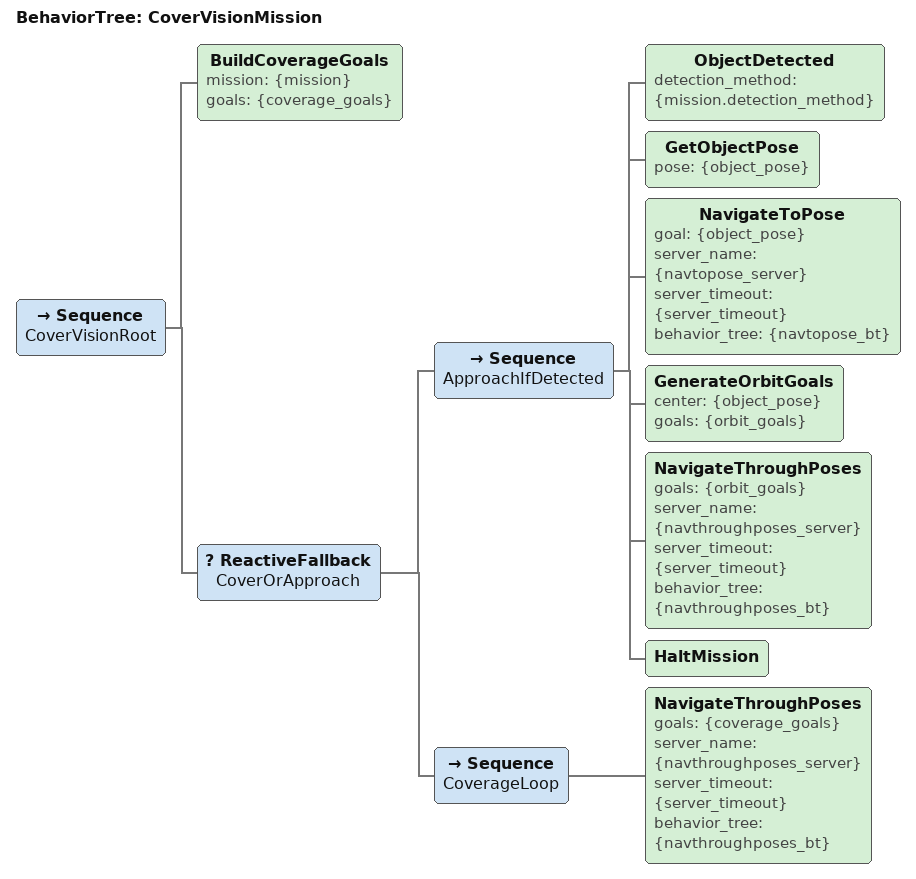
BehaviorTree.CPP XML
<?xml version="1.0" encoding="UTF-8"?>
<root BTCPP_format="3">
  <BehaviorTree ID="CoverVisionMission">
    <Sequence name="CoverVisionRoot">
      <BuildCoverageGoals mission="{mission}" goals="{coverage_goals}"/>
      <ReactiveFallback name="CoverOrApproach">
        <Sequence name="ApproachIfDetected">
          <ObjectDetected detection_method="{mission.detection_method}"/>
          <GetObjectPose pose="{object_pose}"/>
          <NavigateToPose goal="{object_pose}"
                          server_name="{navtopose_server}"
                          server_timeout="{server_timeout}"
                          behavior_tree="{navtopose_bt}"/>
          <GenerateOrbitGoals center="{object_pose}" goals="{orbit_goals}"/>
          <NavigateThroughPoses goals="{orbit_goals}"
                                server_name="{navthroughposes_server}"
                                server_timeout="{server_timeout}"
                                behavior_tree="{navthroughposes_bt}"/>
          <HaltMission/>
        </Sequence>
        <Sequence name="CoverageLoop">
          <NavigateThroughPoses goals="{coverage_goals}"
                                server_name="{navthroughposes_server}"
                                server_timeout="{server_timeout}"
                                behavior_tree="{navthroughposes_bt}"/>
        </Sequence>
      </ReactiveFallback>
    </Sequence>
  </BehaviorTree>

</root>
